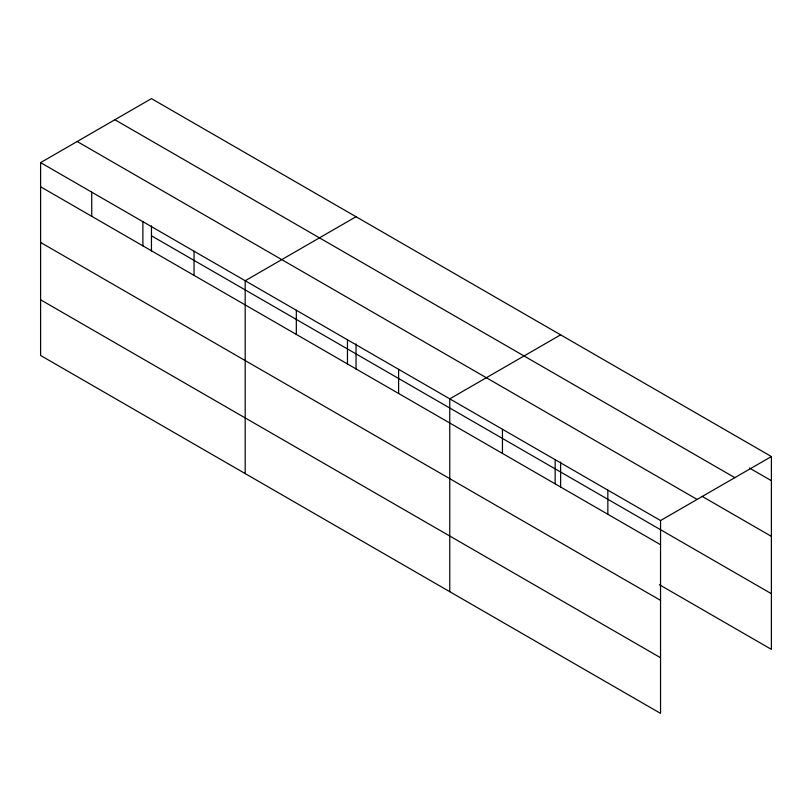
<?xml version="1.0" encoding="UTF-8"?>
<svg xmlns="http://www.w3.org/2000/svg" width="812" height="812" viewBox="0 0 812 812"><rect width="100%" height="100%" fill="white"/><g stroke="black" fill="none" stroke-linecap="round" stroke-linejoin="round"><path stroke-width="1.22" d="M40.6 162.623L660.542 520.543L660.542 713.383L40.6 355.463L40.6 162.623L151.458 98.617L771.4 456.537L771.4 649.377L659.425 584.721M356.042 216.733L245.183 280.739L245.183 473.569M560.625 334.848L449.757 398.854L449.757 591.684M660.542 520.543L771.4 456.537M749.446 468.027L771.4 480.704M114.878 119.74L734.819 477.659M702.238 496.426L771.4 536.367M77.181 141.501L697.122 499.421M151.458 235.795L771.4 593.714M40.6 186.79L660.542 544.7M40.6 242.453L660.542 600.362M40.6 299.801L660.542 657.72M607.843 490.123L607.843 514.28M560.625 462.048L560.625 487.2M555.154 459.704L555.154 483.861M502.455 429.274L502.455 453.431M398.611 369.328L398.611 393.485M356.042 343.933L356.042 369.084M347.465 339.792L347.465 363.959M296.329 310.265L296.329 334.422M194.038 251.212L194.038 275.369M151.458 225.817L151.458 250.969M142.892 221.686L142.892 245.843M91.746 192.15L91.746 216.317"/></g></svg>
